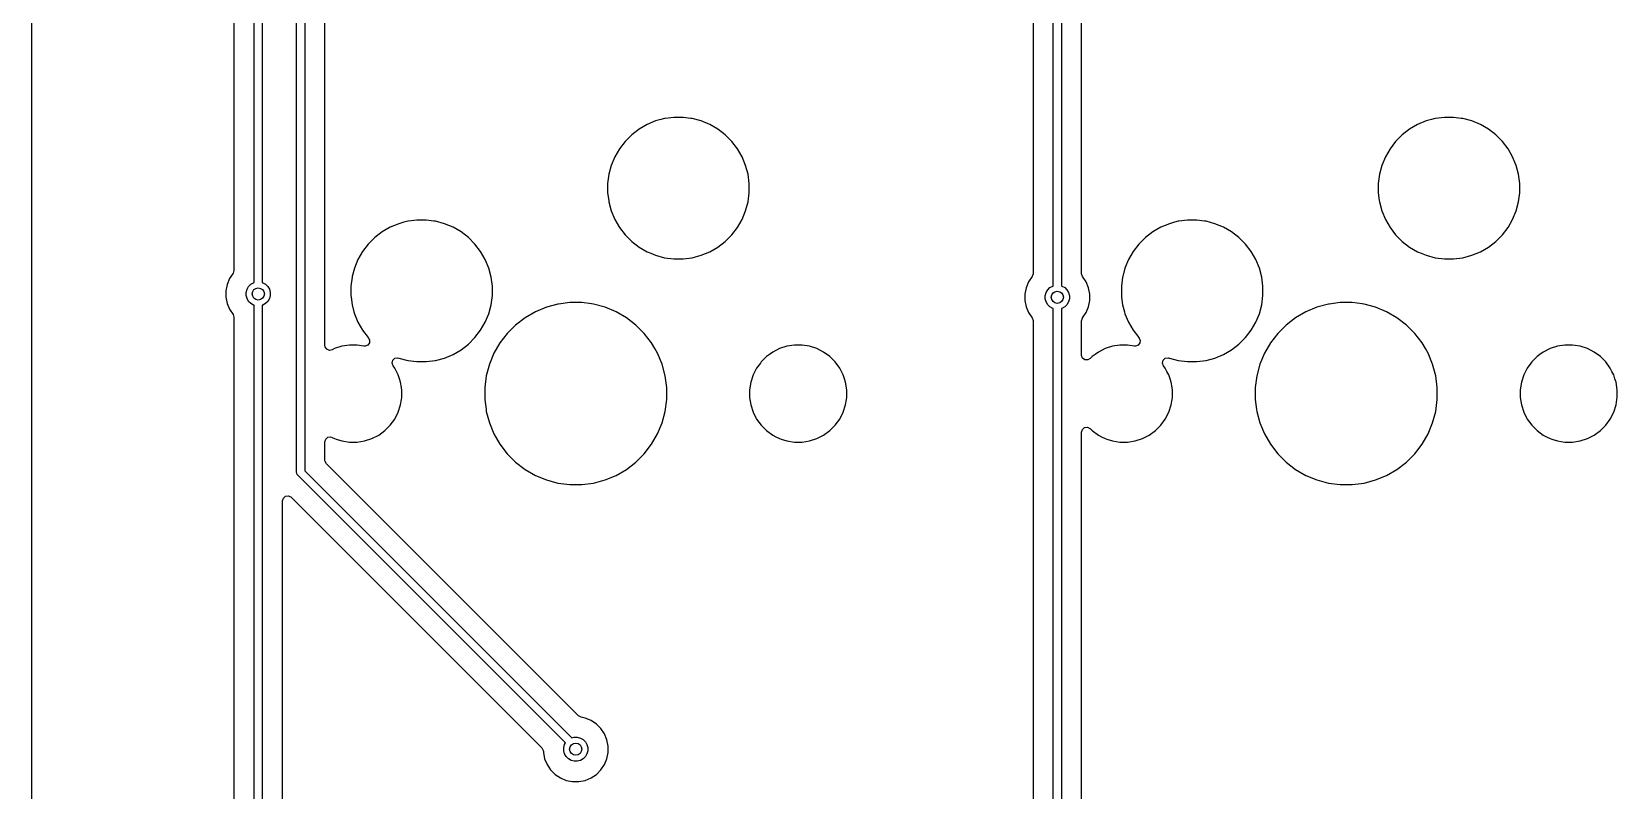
# Model space of a CAD drawing. Extents: x 101 to 185, y -154 to -35.
# Drawn here: x 100.85 to 140.05, y -114.58 to -95.83 of the extents above; entities that cross this region are included whole.
import ezdxf

# ---------------------------------------------------------------- set-up
doc = ezdxf.new("R2010")
doc.units = 0
doc.layers.add('BLACK', color=7, linetype='CONTINUOUS')

msp = doc.modelspace()

# ---------------------------------------------------------------- linework, layer by layer
at = {"layer": 'BLACK', "linetype": 'CONTINUOUS'}
for p, q in [((107.399, -106.724), (107.399, -55.945372)), ((107.599, -55.964713), (107.599, -106.682578)), ((100.8501, -142.780513), (100.8501, -83.182353)), ((105.8509, -83.840965), (105.8509, -101.731434)), ((106.3514, -102.030069), (106.3514, -83.54233)), ((106.5514, -83.54233), (106.5514, -102.030069)), ((126.10625, -102.112619), (126.10625, -83.62488)), ((126.30625, -83.62488), (126.30625, -102.112619)), ((125.60575, -83.923515), (125.60575, -101.813984)), ((108.0995, -99.580258), (108.0995, -86.91778)), ((126.80675, -99.580258), (126.80675, -86.678875)), ((116.404076, -97.999554), (116.276112, -98.033842)), ((116.497762, -97.974452), (116.404076, -97.999554)), ((116.508715, -97.973009), (116.497762, -97.974452)), ((116.725258, -97.9445), (116.508715, -97.973009)), ((116.725266, -97.9445), (116.725258, -97.9445)), ((116.954734, -97.9445), (116.725266, -97.9445)), ((116.954741, -97.9445), (116.954734, -97.9445)), ((117.144215, -97.969446), (116.954741, -97.9445)), ((117.182238, -97.974452), (117.144215, -97.969446)), ((117.403887, -98.033842), (117.182238, -97.974452)), ((135.454076, -97.999554), (135.326112, -98.033842)), ((135.547762, -97.974452), (135.454076, -97.999554)), ((135.558715, -97.973009), (135.547762, -97.974452)), ((135.775258, -97.9445), (135.558715, -97.973009)), ((135.775266, -97.9445), (135.775258, -97.9445)), ((136.004734, -97.9445), (135.775266, -97.9445)), ((136.004741, -97.9445), (136.004734, -97.9445)), ((136.194215, -97.969446), (136.004741, -97.9445)), ((136.232238, -97.974452), (136.194215, -97.969446)), ((136.453887, -98.033842), (136.232238, -97.974452)), ((115.683338, -98.376081), (115.521081, -98.538338)), ((115.865382, -98.236392), (115.683338, -98.376081)), ((116.064109, -98.121657), (115.865382, -98.236392)), ((116.064123, -98.12165), (116.064109, -98.121657)), ((116.276112, -98.033842), (116.064123, -98.12165)), ((117.615876, -98.12165), (117.403887, -98.033842)), ((117.61589, -98.121657), (117.615876, -98.12165)), ((117.814617, -98.236392), (117.61589, -98.121657)), ((117.996661, -98.376081), (117.814617, -98.236392)), ((117.99667, -98.376089), (117.996661, -98.376081)), ((118.158911, -98.53833), (117.99667, -98.376089)), ((134.733338, -98.376081), (134.571081, -98.538338)), ((134.915382, -98.236392), (134.733338, -98.376081)), ((135.114109, -98.121657), (134.915382, -98.236392)), ((135.114123, -98.12165), (135.114109, -98.121657)), ((135.326112, -98.033842), (135.114123, -98.12165)), ((136.665876, -98.12165), (136.453887, -98.033842)), ((136.66589, -98.121657), (136.665876, -98.12165)), ((136.864617, -98.236392), (136.66589, -98.121657)), ((137.046661, -98.376081), (136.864617, -98.236392)), ((137.04667, -98.376089), (137.046661, -98.376081)), ((137.208911, -98.53833), (137.04667, -98.376089)), ((115.381392, -98.720382), (115.266657, -98.919109)), ((115.521081, -98.538338), (115.381392, -98.720382)), ((118.158918, -98.538338), (118.158911, -98.53833)), ((118.298607, -98.720382), (118.158918, -98.538338)), ((118.298608, -98.720385), (118.298607, -98.720382)), ((118.298611, -98.720388), (118.298608, -98.720385)), ((118.413344, -98.919112), (118.298611, -98.720388)), ((134.431392, -98.720382), (134.316657, -98.919109)), ((134.571081, -98.538338), (134.431392, -98.720382)), ((137.208918, -98.538338), (137.208911, -98.53833)), ((137.348607, -98.720382), (137.208918, -98.538338)), ((137.348608, -98.720385), (137.348607, -98.720382)), ((137.348611, -98.720388), (137.348608, -98.720385)), ((137.463344, -98.919112), (137.348611, -98.720388)), ((115.178842, -99.131112), (115.119453, -99.352759)), ((115.26665, -98.919123), (115.178842, -99.131112)), ((115.266657, -98.919109), (115.26665, -98.919123)), ((118.501158, -99.131113), (118.413344, -98.919112)), ((118.560548, -99.352762), (118.501158, -99.131113)), ((134.228842, -99.131112), (134.169453, -99.352759)), ((134.31665, -98.919123), (134.228842, -99.131112)), ((134.316657, -98.919109), (134.31665, -98.919123)), ((137.551158, -99.131113), (137.463344, -98.919112)), ((137.610548, -99.352762), (137.551158, -99.131113)), ((115.119451, -99.35277), (115.0895, -99.580258)), ((115.119453, -99.352759), (115.119451, -99.35277)), ((118.5905, -99.580266), (118.560548, -99.352762)), ((134.169451, -99.35277), (134.1395, -99.580258)), ((134.169453, -99.352759), (134.169451, -99.35277)), ((137.6405, -99.580266), (137.610548, -99.352762)), ((108.0995, -103.582219), (108.0995, -99.580258)), ((115.0895, -99.580258), (115.0895, -99.809741)), ((115.0895, -99.809741), (115.114446, -99.999215)), ((118.560548, -100.037238), (118.5905, -99.809734)), ((118.5905, -99.809734), (118.5905, -99.580266)), ((126.80675, -101.813984), (126.80675, -99.580258)), ((134.1395, -99.580258), (134.1395, -99.809741)), ((134.1395, -99.809741), (134.164446, -99.999215)), ((137.610548, -100.037238), (137.6405, -99.809734)), ((137.6405, -99.809734), (137.6405, -99.580266)), ((115.114446, -99.999215), (115.119452, -100.037238)), ((115.119452, -100.037238), (115.119453, -100.03724)), ((115.119453, -100.03724), (115.178842, -100.258887)), ((115.178842, -100.258887), (115.26665, -100.470876)), ((118.413344, -100.470888), (118.501158, -100.258887)), ((118.501158, -100.258887), (118.560548, -100.037238)), ((134.164446, -99.999215), (134.169452, -100.037238)), ((134.169452, -100.037238), (134.169453, -100.03724)), ((134.169453, -100.03724), (134.228842, -100.258887)), ((134.228842, -100.258887), (134.31665, -100.470876)), ((137.463344, -100.470888), (137.551158, -100.258887)), ((137.551158, -100.258887), (137.610548, -100.037238)), ((109.714109, -100.661657), (109.515382, -100.776392)), ((109.714123, -100.66165), (109.714109, -100.661657)), ((109.926112, -100.573842), (109.714123, -100.66165)), ((110.054076, -100.539554), (109.926112, -100.573842)), ((110.147762, -100.514452), (110.054076, -100.539554)), ((110.158715, -100.513009), (110.147762, -100.514452)), ((110.375258, -100.4845), (110.158715, -100.513009)), ((110.375266, -100.4845), (110.375258, -100.4845)), ((110.604734, -100.4845), (110.375266, -100.4845)), ((110.604741, -100.4845), (110.604734, -100.4845)), ((110.794215, -100.509446), (110.604741, -100.4845)), ((110.832238, -100.514452), (110.794215, -100.509446)), ((111.053887, -100.573842), (110.832238, -100.514452)), ((111.265876, -100.66165), (111.053887, -100.573842)), ((111.26589, -100.661657), (111.265876, -100.66165)), ((111.464617, -100.776392), (111.26589, -100.661657)), ((115.26665, -100.470876), (115.266657, -100.47089)), ((115.266657, -100.47089), (115.381392, -100.669617)), ((115.381392, -100.669617), (115.521081, -100.851661)), ((118.158919, -100.851661), (118.298611, -100.669612)), ((118.298611, -100.669612), (118.413344, -100.470888)), ((128.764109, -100.661657), (128.565382, -100.776392)), ((128.764123, -100.66165), (128.764109, -100.661657)), ((128.976112, -100.573842), (128.764123, -100.66165)), ((129.104076, -100.539554), (128.976112, -100.573842)), ((129.197762, -100.514452), (129.104076, -100.539554)), ((129.208715, -100.513009), (129.197762, -100.514452)), ((129.425258, -100.4845), (129.208715, -100.513009)), ((129.425266, -100.4845), (129.425258, -100.4845)), ((129.654734, -100.4845), (129.425266, -100.4845)), ((129.654741, -100.4845), (129.654734, -100.4845)), ((129.844215, -100.509446), (129.654741, -100.4845)), ((129.882238, -100.514452), (129.844215, -100.509446)), ((130.103887, -100.573842), (129.882238, -100.514452)), ((130.315876, -100.66165), (130.103887, -100.573842)), ((130.31589, -100.661657), (130.315876, -100.66165)), ((130.514617, -100.776392), (130.31589, -100.661657)), ((134.31665, -100.470876), (134.316657, -100.47089)), ((134.316657, -100.47089), (134.431392, -100.669617)), ((134.431392, -100.669617), (134.571081, -100.851661)), ((137.208919, -100.851661), (137.348611, -100.669612)), ((137.348611, -100.669612), (137.463344, -100.470888)), ((109.171081, -101.078338), (109.031392, -101.260382)), ((109.333338, -100.916081), (109.171081, -101.078338)), ((109.515382, -100.776392), (109.333338, -100.916081)), ((111.646661, -100.916081), (111.464617, -100.776392)), ((111.64667, -100.916089), (111.646661, -100.916081)), ((111.808911, -101.07833), (111.64667, -100.916089)), ((111.808918, -101.078338), (111.808911, -101.07833)), ((111.948607, -101.260382), (111.808918, -101.078338)), ((115.521081, -100.851661), (115.521089, -100.85167)), ((115.521089, -100.85167), (115.68333, -101.013911)), ((115.68333, -101.013911), (115.683338, -101.013918)), ((115.683338, -101.013918), (115.865382, -101.153607)), ((117.814612, -101.153611), (117.996661, -101.013919)), ((117.996661, -101.013919), (117.996665, -101.013914)), ((117.996665, -101.013914), (117.99667, -101.013911)), ((117.99667, -101.013911), (118.158911, -100.85167)), ((118.158911, -100.85167), (118.158914, -100.851665)), ((118.158914, -100.851665), (118.158919, -100.851661)), ((128.221081, -101.078338), (128.081392, -101.260382)), ((128.383338, -100.916081), (128.221081, -101.078338)), ((128.565382, -100.776392), (128.383338, -100.916081)), ((130.696661, -100.916081), (130.514617, -100.776392)), ((130.69667, -100.916089), (130.696661, -100.916081)), ((130.858911, -101.07833), (130.69667, -100.916089)), ((130.858918, -101.078338), (130.858911, -101.07833)), ((130.998607, -101.260382), (130.858918, -101.078338)), ((134.571081, -100.851661), (134.571089, -100.85167)), ((134.571089, -100.85167), (134.73333, -101.013911)), ((134.73333, -101.013911), (134.733338, -101.013918)), ((134.733338, -101.013918), (134.915382, -101.153607)), ((136.864612, -101.153611), (137.046661, -101.013919)), ((137.046661, -101.013919), (137.046665, -101.013914)), ((137.046665, -101.013914), (137.04667, -101.013911)), ((137.04667, -101.013911), (137.208911, -100.85167)), ((137.208911, -100.85167), (137.208914, -100.851665)), ((137.208914, -100.851665), (137.208919, -100.851661)), ((108.91665, -101.459123), (108.828842, -101.671112)), ((108.916657, -101.459109), (108.91665, -101.459123)), ((109.031392, -101.260382), (108.916657, -101.459109)), ((111.948608, -101.260385), (111.948607, -101.260382)), ((111.948611, -101.260388), (111.948608, -101.260385)), ((112.063344, -101.459112), (111.948611, -101.260388)), ((112.151158, -101.671113), (112.063344, -101.459112)), ((115.865382, -101.153607), (115.865385, -101.153608)), ((115.865385, -101.153608), (115.865388, -101.153611)), ((115.865388, -101.153611), (116.064112, -101.268344)), ((116.064112, -101.268344), (116.064117, -101.268346)), ((116.064117, -101.268346), (116.064123, -101.268349)), ((116.064123, -101.268349), (116.15548, -101.30619)), ((116.15548, -101.30619), (116.276113, -101.356158)), ((116.276113, -101.356158), (116.497762, -101.415548)), ((116.497762, -101.415548), (116.725266, -101.4455)), ((116.725266, -101.4455), (116.725273, -101.4455)), ((116.725273, -101.4455), (116.954727, -101.4455)), ((116.954727, -101.4455), (116.954734, -101.4455)), ((116.954734, -101.4455), (117.182238, -101.415548)), ((117.182238, -101.415548), (117.403887, -101.356158)), ((117.403887, -101.356158), (117.615888, -101.268344)), ((117.615888, -101.268344), (117.814612, -101.153611)), ((127.96665, -101.459123), (127.878842, -101.671112)), ((127.966657, -101.459109), (127.96665, -101.459123)), ((128.081392, -101.260382), (127.966657, -101.459109)), ((130.998608, -101.260385), (130.998607, -101.260382)), ((130.998611, -101.260388), (130.998608, -101.260385)), ((131.113344, -101.459112), (130.998611, -101.260388)), ((131.201158, -101.671113), (131.113344, -101.459112)), ((134.915382, -101.153607), (134.915385, -101.153608)), ((134.915385, -101.153608), (134.915388, -101.153611)), ((134.915388, -101.153611), (135.114112, -101.268344)), ((135.114112, -101.268344), (135.114117, -101.268346)), ((135.114117, -101.268346), (135.114123, -101.268349)), ((135.114123, -101.268349), (135.20548, -101.30619)), ((135.20548, -101.30619), (135.326113, -101.356158)), ((135.326113, -101.356158), (135.547762, -101.415548)), ((135.547762, -101.415548), (135.775266, -101.4455)), ((135.775266, -101.4455), (135.775273, -101.4455)), ((135.775273, -101.4455), (136.004727, -101.4455)), ((136.004727, -101.4455), (136.004734, -101.4455)), ((136.004734, -101.4455), (136.232238, -101.415548)), ((136.232238, -101.415548), (136.453887, -101.356158)), ((136.453887, -101.356158), (136.665888, -101.268344)), ((136.665888, -101.268344), (136.864612, -101.153611)), ((105.830002, -101.800325), (105.742009, -101.932014)), ((105.831215, -101.798473), (105.830002, -101.800325)), ((105.8509, -101.731434), (105.831215, -101.798473)), ((108.769451, -101.89277), (108.7395, -102.120258)), ((108.769453, -101.892759), (108.769451, -101.89277)), ((108.772598, -101.881023), (108.769453, -101.892759)), ((108.828842, -101.671113), (108.772598, -101.881023)), ((108.828842, -101.671112), (108.828842, -101.671113)), ((112.210548, -101.892762), (112.151158, -101.671113)), ((112.2405, -102.120266), (112.210548, -101.892762)), ((125.584852, -101.882875), (125.496859, -102.014564)), ((125.586065, -101.881023), (125.584852, -101.882875)), ((125.60575, -101.813984), (125.586065, -101.881023)), ((126.80677, -101.816197), (126.80675, -101.813984)), ((126.827648, -101.882875), (126.80677, -101.816197)), ((126.91564, -102.014564), (126.827648, -101.882875)), ((127.819451, -101.89277), (127.7895, -102.120258)), ((127.819453, -101.892759), (127.819451, -101.89277)), ((127.822598, -101.881023), (127.819453, -101.892759)), ((127.878842, -101.671113), (127.822598, -101.881023)), ((127.878842, -101.671112), (127.878842, -101.671113)), ((131.260548, -101.892762), (131.201158, -101.671113)), ((131.2905, -102.120266), (131.260548, -101.892762)), ((105.681661, -102.07771), (105.6509, -102.232353)), ((105.6509, -102.232353), (105.6509, -102.390046)), ((105.681664, -102.077698), (105.681661, -102.07771)), ((105.742002, -101.932027), (105.681664, -102.077698)), ((105.742009, -101.932014), (105.742002, -101.932027)), ((106.153967, -102.272042), (106.174236, -102.196395)), ((106.153967, -102.350358), (106.153967, -102.272042)), ((106.174236, -102.196395), (106.213394, -102.128572)), ((106.213394, -102.128572), (106.268772, -102.073194)), ((106.268772, -102.073194), (106.336595, -102.034036)), ((106.336595, -102.034036), (106.3514, -102.030069)), ((106.5514, -102.030069), (106.566205, -102.034036)), ((106.566205, -102.034036), (106.634028, -102.073194)), ((106.634028, -102.073194), (106.689406, -102.128572)), ((106.689406, -102.128572), (106.728564, -102.196395)), ((106.728564, -102.196395), (106.748833, -102.272042)), ((106.748833, -102.272042), (106.748833, -102.350358)), ((108.7395, -102.120258), (108.7395, -102.349741)), ((112.2405, -102.349734), (112.2405, -102.120266)), ((125.436511, -102.16026), (125.40575, -102.314903)), ((125.436514, -102.160248), (125.436511, -102.16026)), ((125.496852, -102.014577), (125.436514, -102.160248)), ((125.496859, -102.014564), (125.496852, -102.014577)), ((125.908817, -102.354592), (125.929086, -102.278945)), ((125.929086, -102.278945), (125.968244, -102.211122)), ((125.968244, -102.211122), (126.023622, -102.155744)), ((126.023622, -102.155744), (126.091445, -102.116586)), ((126.091445, -102.116586), (126.10625, -102.112619)), ((126.30625, -102.112619), (126.321055, -102.116586)), ((126.321055, -102.116586), (126.388878, -102.155744)), ((126.388878, -102.155744), (126.444256, -102.211122)), ((126.444256, -102.211122), (126.483414, -102.278945)), ((126.483414, -102.278945), (126.503683, -102.354592)), ((126.915647, -102.014577), (126.91564, -102.014564)), ((126.975985, -102.160248), (126.915647, -102.014577)), ((126.975987, -102.160253), (126.975985, -102.160248)), ((127.006749, -102.314903), (126.975987, -102.160253)), ((127.7895, -102.120258), (127.7895, -102.349741)), ((131.2905, -102.349734), (131.2905, -102.120266)), ((105.6509, -102.390046), (105.681661, -102.544689)), ((105.681661, -102.544689), (105.681664, -102.544701)), ((105.681664, -102.544701), (105.742002, -102.690372)), ((105.742002, -102.690372), (105.742009, -102.690385)), ((105.742009, -102.690385), (105.830002, -102.822074)), ((106.174236, -102.426005), (106.153967, -102.350358)), ((106.213394, -102.493828), (106.174236, -102.426005)), ((106.268772, -102.549206), (106.213394, -102.493828)), ((106.336595, -102.588364), (106.268772, -102.549206)), ((106.3514, -102.59233), (106.336595, -102.588364)), ((106.3514, -121.181669), (106.3514, -102.59233)), ((106.566205, -102.588364), (106.5514, -102.59233)), ((106.5514, -102.59233), (106.5514, -121.181669)), ((106.634028, -102.549206), (106.566205, -102.588364)), ((106.689406, -102.493828), (106.634028, -102.549206)), ((106.728564, -102.426005), (106.689406, -102.493828)), ((106.748833, -102.350358), (106.728564, -102.426005)), ((108.7395, -102.349741), (108.744807, -102.390046)), ((108.744807, -102.390046), (108.769452, -102.577238)), ((108.769452, -102.577238), (108.816347, -102.752254)), ((112.151158, -102.798887), (112.210548, -102.577238)), ((112.210548, -102.577238), (112.2405, -102.349734)), ((113.575038, -102.639364), (113.302499, -102.752254)), ((113.575048, -102.639361), (113.575038, -102.639364)), ((113.860007, -102.563007), (113.575048, -102.639361)), ((113.874085, -102.561153), (113.860007, -102.563007)), ((114.152486, -102.5245), (113.874085, -102.561153)), ((114.152494, -102.5245), (114.152486, -102.5245)), ((114.447506, -102.5245), (114.152494, -102.5245)), ((114.447513, -102.5245), (114.447506, -102.5245)), ((114.691113, -102.556571), (114.447513, -102.5245)), ((114.739993, -102.563007), (114.691113, -102.556571)), ((115.024952, -102.639361), (114.739993, -102.563007)), ((115.024954, -102.639362), (115.024952, -102.639361)), ((115.024961, -102.639364), (115.024954, -102.639362)), ((115.2975, -102.752254), (115.024961, -102.639364)), ((125.40575, -102.314903), (125.40575, -102.472596)), ((125.40575, -102.472596), (125.436511, -102.627239)), ((125.436511, -102.627239), (125.436514, -102.627251)), ((125.436514, -102.627251), (125.496852, -102.772922)), ((125.908817, -102.432908), (125.908817, -102.354592)), ((125.929086, -102.508555), (125.908817, -102.432908)), ((125.968244, -102.576378), (125.929086, -102.508555)), ((126.023622, -102.631756), (125.968244, -102.576378)), ((126.091445, -102.670914), (126.023622, -102.631756)), ((126.10625, -102.67488), (126.091445, -102.670914)), ((126.10625, -121.162619), (126.10625, -102.67488)), ((126.321055, -102.670914), (126.30625, -102.67488)), ((126.30625, -102.67488), (126.30625, -121.162619)), ((126.388878, -102.631756), (126.321055, -102.670914)), ((126.444256, -102.576378), (126.388878, -102.631756)), ((126.483414, -102.508555), (126.444256, -102.576378)), ((126.503683, -102.432908), (126.483414, -102.508555)), ((126.503683, -102.354592), (126.503683, -102.432908)), ((126.915644, -102.772929), (126.975987, -102.627247)), ((126.975987, -102.627247), (127.00675, -102.472592)), ((127.00675, -102.314905), (127.006749, -102.314903)), ((127.00675, -102.314908), (127.00675, -102.314905)), ((127.00675, -102.472592), (127.00675, -102.314908)), ((127.7895, -102.349741), (127.794807, -102.390046)), ((127.794807, -102.390046), (127.819452, -102.577238)), ((127.819452, -102.577238), (127.866347, -102.752254)), ((131.201158, -102.798887), (131.260548, -102.577238)), ((131.260548, -102.577238), (131.2905, -102.349734)), ((132.625038, -102.639364), (132.352499, -102.752254)), ((132.625048, -102.639361), (132.625038, -102.639364)), ((132.910007, -102.563007), (132.625048, -102.639361)), ((132.924085, -102.561153), (132.910007, -102.563007)), ((133.202486, -102.5245), (132.924085, -102.561153)), ((133.202494, -102.5245), (133.202486, -102.5245)), ((133.497506, -102.5245), (133.202494, -102.5245)), ((133.497513, -102.5245), (133.497506, -102.5245)), ((133.741113, -102.556571), (133.497513, -102.5245)), ((133.789993, -102.563007), (133.741113, -102.556571)), ((134.074952, -102.639361), (133.789993, -102.563007)), ((134.074954, -102.639362), (134.074952, -102.639361)), ((134.074961, -102.639364), (134.074954, -102.639362)), ((134.3475, -102.752254), (134.074961, -102.639364)), ((105.830002, -102.822074), (105.85088, -102.888751)), ((105.85088, -102.888751), (105.8509, -102.890965)), ((105.8509, -102.890965), (105.8509, -120.883034)), ((108.816347, -102.752254), (108.828842, -102.798887)), ((108.828842, -102.798887), (108.91665, -103.010876)), ((108.91665, -103.010876), (108.916657, -103.01089)), ((108.916657, -103.01089), (109.031392, -103.209617)), ((111.948611, -103.209612), (112.063344, -103.010888)), ((112.063344, -103.010888), (112.151158, -102.798887)), ((112.812952, -103.079358), (112.604358, -103.287952)), ((112.812959, -103.079352), (112.812952, -103.079358)), ((113.047006, -102.899761), (112.812959, -103.079352)), ((113.302489, -102.752258), (113.047006, -102.899761)), ((113.302499, -102.752254), (113.302489, -102.752258)), ((115.29751, -102.752258), (115.2975, -102.752254)), ((115.552993, -102.899761), (115.29751, -102.752258)), ((115.78704, -103.079352), (115.552993, -102.899761)), ((115.787047, -103.079358), (115.78704, -103.079352)), ((115.995641, -103.287952), (115.787047, -103.079358)), ((125.496852, -102.772922), (125.496859, -102.772935)), ((125.496859, -102.772935), (125.584852, -102.904624)), ((125.584852, -102.904624), (125.60573, -102.971301)), ((125.60573, -102.971301), (125.60575, -102.973515)), ((125.60575, -102.973515), (125.60575, -120.863984)), ((126.80675, -102.973515), (126.826435, -102.906476)), ((126.80675, -103.821125), (126.80675, -102.973515)), ((126.826435, -102.906476), (126.827648, -102.904624)), ((126.827648, -102.904624), (126.91564, -102.772935)), ((126.91564, -102.772934), (126.915644, -102.772929)), ((126.91564, -102.772935), (126.91564, -102.772934)), ((127.866347, -102.752254), (127.878842, -102.798887)), ((127.878842, -102.798887), (127.96665, -103.010876)), ((127.96665, -103.010876), (127.966657, -103.01089)), ((127.966657, -103.01089), (128.081392, -103.209617)), ((130.998611, -103.209612), (131.113344, -103.010888)), ((131.113344, -103.010888), (131.201158, -102.798887)), ((131.862952, -103.079358), (131.654358, -103.287952)), ((131.862959, -103.079352), (131.862952, -103.079358)), ((132.097006, -102.899761), (131.862959, -103.079352)), ((132.352489, -102.752258), (132.097006, -102.899761)), ((132.352499, -102.752254), (132.352489, -102.752258)), ((134.34751, -102.752258), (134.3475, -102.752254)), ((134.602993, -102.899761), (134.34751, -102.752258)), ((134.83704, -103.079352), (134.602993, -102.899761)), ((134.837047, -103.079358), (134.83704, -103.079352)), ((135.045641, -103.287952), (134.837047, -103.079358)), ((109.031392, -103.209617), (109.171081, -103.391661)), ((109.171081, -103.391661), (109.173765, -103.394722)), ((109.173765, -103.394722), (109.172909, -103.395472)), ((109.172909, -103.395472), (109.204011, -103.45243)), ((109.204011, -103.45243), (109.199027, -103.522122)), ((111.64667, -103.553911), (111.808911, -103.39167)), ((111.808911, -103.39167), (111.808914, -103.391665)), ((111.808914, -103.391665), (111.808919, -103.391661)), ((111.808919, -103.391661), (111.948611, -103.209612)), ((112.604352, -103.287959), (112.424761, -103.522006)), ((112.604358, -103.287952), (112.604352, -103.287959)), ((115.995647, -103.287959), (115.995641, -103.287952)), ((116.175238, -103.522006), (115.995647, -103.287959)), ((128.081392, -103.209617), (128.221081, -103.391661)), ((128.221081, -103.391661), (128.223765, -103.394722)), ((128.223765, -103.394722), (128.222909, -103.395472)), ((128.222909, -103.395472), (128.254011, -103.45243)), ((128.254011, -103.45243), (128.249027, -103.522122)), ((130.69667, -103.553911), (130.858911, -103.39167)), ((130.858911, -103.39167), (130.858914, -103.391665)), ((130.858914, -103.391665), (130.858919, -103.391661)), ((130.858919, -103.391661), (130.998611, -103.209612)), ((131.654352, -103.287959), (131.474761, -103.522006)), ((131.654358, -103.287952), (131.654352, -103.287959)), ((135.045647, -103.287959), (135.045641, -103.287952)), ((135.225238, -103.522006), (135.045647, -103.287959)), ((108.106128, -103.622216), (108.0995, -103.582219)), ((108.146384, -103.679323), (108.106128, -103.622216)), ((108.211124, -103.7056), (108.146384, -103.679323)), ((108.279794, -103.692704), (108.211124, -103.7056)), ((108.33916, -103.662455), (108.279794, -103.692704)), ((108.518881, -103.604059), (108.33916, -103.662455)), ((108.705514, -103.5745), (108.518881, -103.604059)), ((108.705519, -103.5745), (108.705514, -103.5745)), ((108.894481, -103.5745), (108.705519, -103.5745)), ((108.894486, -103.5745), (108.894481, -103.5745)), ((109.063447, -103.601261), (108.894486, -103.5745)), ((109.091691, -103.602472), (109.063447, -103.601261)), ((109.157155, -103.578055), (109.091691, -103.602472)), ((109.199027, -103.522122), (109.157155, -103.578055)), ((111.053887, -103.896158), (111.265888, -103.808344)), ((111.265888, -103.808344), (111.464612, -103.693611)), ((111.464612, -103.693611), (111.646661, -103.553919)), ((111.646661, -103.553919), (111.646665, -103.553914)), ((111.646665, -103.553914), (111.64667, -103.553911)), ((112.277254, -103.777499), (112.164364, -104.050038)), ((112.277258, -103.777489), (112.277254, -103.777499)), ((112.424761, -103.522006), (112.277258, -103.777489)), ((116.256325, -103.662454), (116.175238, -103.522006)), ((116.322743, -103.777493), (116.256325, -103.662454)), ((116.435639, -104.050048), (116.322743, -103.777493)), ((119.017924, -103.859312), (118.884312, -103.992924)), ((119.017925, -103.859312), (119.017924, -103.859312)), ((119.017927, -103.85931), (119.017925, -103.859312)), ((119.088078, -103.808342), (119.017927, -103.85931)), ((119.1708, -103.74824), (119.088078, -103.808342)), ((119.339163, -103.662454), (119.1708, -103.74824)), ((119.518881, -103.604059), (119.339163, -103.662454)), ((119.705514, -103.5745), (119.518881, -103.604059)), ((119.705519, -103.5745), (119.705514, -103.5745)), ((119.894481, -103.5745), (119.705519, -103.5745)), ((119.894486, -103.5745), (119.894481, -103.5745)), ((120.081118, -103.604059), (119.894486, -103.5745)), ((120.260836, -103.662454), (120.081118, -103.604059)), ((120.429199, -103.74824), (120.260836, -103.662454)), ((120.582073, -103.85931), (120.429199, -103.74824)), ((120.71569, -103.992927), (120.582073, -103.85931)), ((126.807066, -103.829971), (126.80675, -103.821125)), ((126.831483, -103.895435), (126.807066, -103.829971)), ((127.067924, -103.859312), (127.018431, -103.908806)), ((127.067925, -103.859312), (127.067924, -103.859312)), ((127.067927, -103.85931), (127.067925, -103.859312)), ((127.138078, -103.808342), (127.067927, -103.85931)), ((127.2208, -103.74824), (127.138078, -103.808342)), ((127.389163, -103.662454), (127.2208, -103.74824)), ((127.568881, -103.604059), (127.389163, -103.662454)), ((127.755514, -103.5745), (127.568881, -103.604059)), ((127.755519, -103.5745), (127.755514, -103.5745)), ((127.944481, -103.5745), (127.755519, -103.5745)), ((127.944486, -103.5745), (127.944481, -103.5745)), ((128.113447, -103.601261), (127.944486, -103.5745)), ((128.141691, -103.602472), (128.113447, -103.601261)), ((128.207155, -103.578055), (128.141691, -103.602472)), ((128.249027, -103.522122), (128.207155, -103.578055)), ((130.103887, -103.896158), (130.315888, -103.808344)), ((130.315888, -103.808344), (130.514612, -103.693611)), ((130.514612, -103.693611), (130.696661, -103.553919)), ((130.696661, -103.553919), (130.696665, -103.553914)), ((130.696665, -103.553914), (130.69667, -103.553911)), ((131.327254, -103.777499), (131.214364, -104.050038)), ((131.327258, -103.777489), (131.327254, -103.777499)), ((131.474761, -103.522006), (131.327258, -103.777489)), ((135.306325, -103.662454), (135.225238, -103.522006)), ((135.372743, -103.777493), (135.306325, -103.662454)), ((135.485639, -104.050048), (135.372743, -103.777493)), ((138.067924, -103.859312), (137.934312, -103.992924)), ((138.067925, -103.859312), (138.067924, -103.859312)), ((138.067927, -103.85931), (138.067925, -103.859312)), ((138.138078, -103.808342), (138.067927, -103.85931)), ((138.2208, -103.74824), (138.138078, -103.808342)), ((138.389163, -103.662454), (138.2208, -103.74824)), ((138.568881, -103.604059), (138.389163, -103.662454)), ((138.755514, -103.5745), (138.568881, -103.604059)), ((138.755519, -103.5745), (138.755514, -103.5745)), ((138.944481, -103.5745), (138.755519, -103.5745)), ((138.944486, -103.5745), (138.944481, -103.5745)), ((139.131118, -103.604059), (138.944486, -103.5745)), ((139.310836, -103.662454), (139.131118, -103.604059)), ((139.479199, -103.74824), (139.310836, -103.662454)), ((139.632073, -103.85931), (139.479199, -103.74824)), ((139.76569, -103.992927), (139.632073, -103.85931)), ((109.759418, -104.019625), (109.775243, -103.951571)), ((109.782897, -104.085429), (109.759418, -104.019625)), ((109.775243, -103.951571), (109.825349, -103.902876)), ((109.82676, -104.145801), (109.782897, -104.085429)), ((109.825349, -103.902876), (109.893827, -103.889)), ((109.86729, -104.225347), (109.82676, -104.145801)), ((109.912545, -104.314163), (109.86729, -104.225347)), ((109.893827, -103.889), (109.923083, -103.895128)), ((109.923083, -103.895128), (109.926089, -103.896148)), ((109.926089, -103.896148), (109.926113, -103.896158)), ((109.926113, -103.896158), (110.147762, -103.955548)), ((110.147762, -103.955548), (110.375266, -103.9855)), ((110.375266, -103.9855), (110.375273, -103.9855)), ((110.375273, -103.9855), (110.604727, -103.9855)), ((110.604727, -103.9855), (110.604734, -103.9855)), ((110.604734, -103.9855), (110.832238, -103.955548)), ((110.832238, -103.955548), (111.053887, -103.896158)), ((112.164361, -104.050048), (112.088008, -104.335004)), ((112.164364, -104.050038), (112.164361, -104.050048)), ((116.511993, -104.335007), (116.435639, -104.050048)), ((118.77324, -104.1458), (118.687454, -104.314163)), ((118.864913, -104.019625), (118.77324, -104.1458)), ((118.88431, -103.992927), (118.864913, -104.019625)), ((118.884312, -103.992925), (118.88431, -103.992927)), ((118.884312, -103.992924), (118.884312, -103.992925)), ((120.82676, -104.145801), (120.71569, -103.992927)), ((120.86729, -104.225347), (120.82676, -104.145801)), ((120.912545, -104.314163), (120.86729, -104.225347)), ((126.887416, -103.937307), (126.831483, -103.895435)), ((126.957108, -103.942291), (126.887416, -103.937307)), ((127.018431, -103.908806), (126.957108, -103.942291)), ((128.809418, -104.019625), (128.825243, -103.951571)), ((128.832897, -104.085429), (128.809418, -104.019625)), ((128.825243, -103.951571), (128.875349, -103.902876)), ((128.87676, -104.145801), (128.832897, -104.085429)), ((128.875349, -103.902876), (128.943827, -103.889)), ((128.91729, -104.225347), (128.87676, -104.145801)), ((128.962545, -104.314163), (128.91729, -104.225347)), ((128.943827, -103.889), (128.973083, -103.895128)), ((128.973083, -103.895128), (128.976089, -103.896148)), ((128.976089, -103.896148), (128.976113, -103.896158)), ((128.976113, -103.896158), (129.197762, -103.955548)), ((129.197762, -103.955548), (129.425266, -103.9855)), ((129.425266, -103.9855), (129.425273, -103.9855)), ((129.425273, -103.9855), (129.654727, -103.9855)), ((129.654727, -103.9855), (129.654734, -103.9855)), ((129.654734, -103.9855), (129.882238, -103.955548)), ((129.882238, -103.955548), (130.103887, -103.896158)), ((131.214361, -104.050048), (131.138008, -104.335004)), ((131.214364, -104.050038), (131.214361, -104.050048)), ((135.561993, -104.335007), (135.485639, -104.050048)), ((137.82324, -104.1458), (137.737454, -104.314163)), ((137.914913, -104.019625), (137.82324, -104.1458)), ((137.93431, -103.992927), (137.914913, -104.019625)), ((137.934312, -103.992925), (137.93431, -103.992927)), ((137.934312, -103.992924), (137.934312, -103.992925)), ((139.87676, -104.145801), (139.76569, -103.992927)), ((139.91729, -104.225347), (139.87676, -104.145801)), ((139.962545, -104.314163), (139.91729, -104.225347)), ((109.912545, -104.314165), (109.912545, -104.314163)), ((109.912547, -104.314168), (109.912545, -104.314165)), ((109.943846, -104.410497), (109.912547, -104.314168)), ((109.97094, -104.493881), (109.943846, -104.410497)), ((109.992101, -104.627486), (109.97094, -104.493881)), ((109.994532, -104.642833), (109.992101, -104.627486)), ((110.0005, -104.680513), (109.994532, -104.642833)), ((112.088006, -104.335015), (112.0495, -104.627486)), ((112.0495, -104.627486), (112.0495, -104.922513)), ((112.088008, -104.335004), (112.088006, -104.335015)), ((116.5505, -104.627494), (116.511993, -104.335007)), ((116.5505, -104.680513), (116.5505, -104.627494)), ((118.629059, -104.493881), (118.5995, -104.680513)), ((118.687454, -104.314163), (118.629059, -104.493881)), ((120.912545, -104.314165), (120.912545, -104.314163)), ((120.912547, -104.314168), (120.912545, -104.314165)), ((120.943846, -104.410497), (120.912547, -104.314168)), ((120.97094, -104.493881), (120.943846, -104.410497)), ((121.0005, -104.680513), (120.97094, -104.493881)), ((128.962545, -104.314165), (128.962545, -104.314163)), ((128.962547, -104.314168), (128.962545, -104.314165)), ((128.993846, -104.410497), (128.962547, -104.314168)), ((129.02094, -104.493881), (128.993846, -104.410497)), ((129.042101, -104.627486), (129.02094, -104.493881)), ((129.044532, -104.642833), (129.042101, -104.627486)), ((129.0505, -104.680513), (129.044532, -104.642833)), ((131.138006, -104.335015), (131.0995, -104.627486)), ((131.0995, -104.627486), (131.0995, -104.922513)), ((131.138008, -104.335004), (131.138006, -104.335015)), ((135.6005, -104.627494), (135.561993, -104.335007)), ((135.6005, -104.680513), (135.6005, -104.627494)), ((137.679059, -104.493881), (137.6495, -104.680513)), ((137.737454, -104.314163), (137.679059, -104.493881)), ((139.962545, -104.314165), (139.962545, -104.314163)), ((139.962547, -104.314168), (139.962545, -104.314165)), ((139.993846, -104.410497), (139.962547, -104.314168)), ((140.02094, -104.493881), (139.993846, -104.410497)), ((140.0505, -104.680513), (140.02094, -104.493881)), ((109.912547, -105.235832), (109.97094, -105.056118)), ((109.97094, -105.056118), (109.992103, -104.922499)), ((109.992103, -104.922499), (110.0005, -104.869486)), ((110.0005, -104.869486), (110.0005, -104.680513)), ((112.0495, -104.922513), (112.081571, -105.166113)), ((116.511993, -105.214993), (116.5505, -104.922506)), ((116.5505, -104.922506), (116.5505, -104.680513)), ((118.5995, -104.680513), (118.5995, -104.869486)), ((118.5995, -104.869486), (118.629059, -105.056118)), ((118.629059, -105.056118), (118.687454, -105.235836)), ((120.912547, -105.235832), (120.97094, -105.056118)), ((120.97094, -105.056118), (120.992103, -104.922499)), ((120.992103, -104.922499), (121.0005, -104.869486)), ((121.0005, -104.869486), (121.0005, -104.680513)), ((128.962547, -105.235832), (129.02094, -105.056118)), ((129.02094, -105.056118), (129.042103, -104.922499)), ((129.042103, -104.922499), (129.0505, -104.869486)), ((129.0505, -104.869486), (129.0505, -104.680513)), ((131.0995, -104.922513), (131.131571, -105.166113)), ((135.561993, -105.214993), (135.6005, -104.922506)), ((135.6005, -104.922506), (135.6005, -104.680513)), ((137.6495, -104.680513), (137.6495, -104.869486)), ((137.6495, -104.869486), (137.679059, -105.056118)), ((137.679059, -105.056118), (137.737454, -105.235836)), ((139.962547, -105.235832), (140.02094, -105.056118)), ((140.02094, -105.056118), (140.042103, -104.922499)), ((140.042103, -104.922499), (140.0505, -104.869486)), ((140.0505, -104.869486), (140.0505, -104.680513)), ((109.71569, -105.557073), (109.82676, -105.404199)), ((109.82676, -105.404199), (109.912547, -105.235832)), ((112.081571, -105.166113), (112.088007, -105.214993)), ((112.088007, -105.214993), (112.164361, -105.499951)), ((116.435639, -105.499952), (116.511993, -105.214993)), ((118.687454, -105.235836), (118.75675, -105.371835)), ((118.75675, -105.371835), (118.77324, -105.404199)), ((118.77324, -105.404199), (118.88431, -105.557073)), ((120.71569, -105.557073), (120.82676, -105.404199)), ((120.82676, -105.404199), (120.912547, -105.235832)), ((128.76569, -105.557073), (128.87676, -105.404199)), ((128.87676, -105.404199), (128.962547, -105.235832)), ((131.131571, -105.166113), (131.138007, -105.214993)), ((131.138007, -105.214993), (131.214361, -105.499951)), ((135.485639, -105.499952), (135.561993, -105.214993)), ((137.737454, -105.235836), (137.80675, -105.371835)), ((137.80675, -105.371835), (137.82324, -105.404199)), ((137.82324, -105.404199), (137.93431, -105.557073)), ((139.76569, -105.557073), (139.87676, -105.404199)), ((139.87676, -105.404199), (139.962547, -105.235832)), ((109.260832, -105.887547), (109.429199, -105.80176)), ((109.429199, -105.80176), (109.582073, -105.69069)), ((109.582073, -105.69069), (109.71569, -105.557073)), ((112.164361, -105.499951), (112.164364, -105.499961)), ((112.164364, -105.499961), (112.277254, -105.7725)), ((112.277254, -105.7725), (112.277258, -105.77251)), ((112.277258, -105.77251), (112.424761, -106.027993)), ((116.175238, -106.027994), (116.322743, -105.772507)), ((116.322743, -105.772507), (116.435639, -105.499952)), ((118.88431, -105.557073), (119.017927, -105.69069)), ((119.017927, -105.69069), (119.170801, -105.80176)), ((119.170801, -105.80176), (119.250347, -105.84229)), ((120.260832, -105.887547), (120.429199, -105.80176)), ((120.429199, -105.80176), (120.582073, -105.69069)), ((120.582073, -105.69069), (120.71569, -105.557073)), ((126.80675, -105.728875), (126.826435, -105.661836)), ((126.80675, -118.630258), (126.80675, -105.728875)), ((126.826435, -105.661836), (126.879239, -105.616081)), ((126.879239, -105.616081), (126.948397, -105.606137)), ((126.948397, -105.606137), (127.011953, -105.635162)), ((127.011953, -105.635162), (127.018431, -105.641194)), ((127.018431, -105.641194), (127.067927, -105.69069)), ((127.067927, -105.69069), (127.220801, -105.80176)), ((127.220801, -105.80176), (127.300347, -105.84229)), ((128.310832, -105.887547), (128.479199, -105.80176)), ((128.479199, -105.80176), (128.632073, -105.69069)), ((128.632073, -105.69069), (128.76569, -105.557073)), ((131.214361, -105.499951), (131.214364, -105.499961)), ((131.214364, -105.499961), (131.327254, -105.7725)), ((131.327254, -105.7725), (131.327258, -105.77251)), ((131.327258, -105.77251), (131.474761, -106.027993)), ((135.225238, -106.027994), (135.372743, -105.772507)), ((135.372743, -105.772507), (135.485639, -105.499952)), ((137.93431, -105.557073), (138.067927, -105.69069)), ((138.067927, -105.69069), (138.220801, -105.80176)), ((138.220801, -105.80176), (138.300347, -105.84229)), ((139.310832, -105.887547), (139.479199, -105.80176)), ((139.479199, -105.80176), (139.632073, -105.69069)), ((139.632073, -105.69069), (139.76569, -105.557073)), ((108.0995, -105.96778), (108.119185, -105.900741)), ((108.0995, -106.423903), (108.0995, -105.96778)), ((108.119185, -105.900741), (108.171989, -105.854986)), ((108.171989, -105.854986), (108.241147, -105.845042)), ((108.241147, -105.845042), (108.279795, -105.857295)), ((108.279795, -105.857295), (108.339163, -105.887545)), ((108.339163, -105.887545), (108.339165, -105.887545)), ((108.339165, -105.887545), (108.339168, -105.887547)), ((108.339168, -105.887547), (108.379775, -105.900741)), ((108.379775, -105.900741), (108.518881, -105.94594)), ((108.518881, -105.94594), (108.705514, -105.9755)), ((108.705514, -105.9755), (108.705519, -105.9755)), ((108.705519, -105.9755), (108.894486, -105.9755)), ((108.894486, -105.9755), (109.081118, -105.94594)), ((109.081118, -105.94594), (109.260832, -105.887547)), ((112.424761, -106.027993), (112.604352, -106.26204)), ((115.995646, -106.262042), (116.175238, -106.027994)), ((119.250347, -105.84229), (119.339163, -105.887545)), ((119.339163, -105.887545), (119.339165, -105.887545)), ((119.339165, -105.887545), (119.339168, -105.887547)), ((119.339168, -105.887547), (119.379775, -105.900741)), ((119.379775, -105.900741), (119.518881, -105.94594)), ((119.518881, -105.94594), (119.705514, -105.9755)), ((119.705514, -105.9755), (119.705519, -105.9755)), ((119.705519, -105.9755), (119.894486, -105.9755)), ((119.894486, -105.9755), (120.081118, -105.94594)), ((120.081118, -105.94594), (120.260832, -105.887547)), ((127.300347, -105.84229), (127.389163, -105.887545)), ((127.389163, -105.887545), (127.389165, -105.887545)), ((127.389165, -105.887545), (127.389168, -105.887547)), ((127.389168, -105.887547), (127.429775, -105.900741)), ((127.429775, -105.900741), (127.568881, -105.94594)), ((127.568881, -105.94594), (127.755514, -105.9755)), ((127.755514, -105.9755), (127.755519, -105.9755)), ((127.755519, -105.9755), (127.944486, -105.9755)), ((127.944486, -105.9755), (128.131118, -105.94594)), ((128.131118, -105.94594), (128.310832, -105.887547)), ((131.474761, -106.027993), (131.654352, -106.26204)), ((135.045646, -106.262042), (135.225238, -106.027994)), ((138.300347, -105.84229), (138.389163, -105.887545)), ((138.389163, -105.887545), (138.389165, -105.887545)), ((138.389165, -105.887545), (138.389168, -105.887547)), ((138.389168, -105.887547), (138.429775, -105.900741)), ((138.429775, -105.900741), (138.568881, -105.94594)), ((138.568881, -105.94594), (138.755514, -105.9755)), ((138.755514, -105.9755), (138.755519, -105.9755)), ((138.755519, -105.9755), (138.944486, -105.9755)), ((138.944486, -105.9755), (139.131118, -105.94594)), ((139.131118, -105.94594), (139.310832, -105.887547)), ((108.102334, -106.450261), (108.0995, -106.423903)), ((108.135819, -106.511584), (108.102334, -106.450261)), ((114.369274, -112.745039), (108.135819, -106.511584)), ((112.604352, -106.26204), (112.604358, -106.262047)), ((112.604358, -106.262047), (112.812952, -106.470641)), ((112.812952, -106.470641), (112.812959, -106.470647)), ((112.812959, -106.470647), (113.047006, -106.650238)), ((115.552994, -106.650238), (115.787042, -106.470646)), ((115.787042, -106.470646), (115.995646, -106.262042)), ((131.654352, -106.26204), (131.654358, -106.262047)), ((131.654358, -106.262047), (131.862952, -106.470641)), ((131.862952, -106.470641), (131.862959, -106.470647)), ((131.862959, -106.470647), (132.097006, -106.650238)), ((134.602994, -106.650238), (134.837042, -106.470646)), ((134.837042, -106.470646), (135.045646, -106.262042)), ((107.400921, -106.743509), (107.399, -106.724)), ((107.415853, -106.779557), (107.400921, -106.743509)), ((107.428289, -106.794711), (107.415853, -106.779557)), ((114.046513, -113.412935), (107.428289, -106.794711)), ((107.599, -106.682578), (114.203187, -113.286765)), ((113.047006, -106.650238), (113.302489, -106.797741)), ((113.302489, -106.797741), (113.30249, -106.797741)), ((113.30249, -106.797741), (113.302493, -106.797743)), ((113.302493, -106.797743), (113.575048, -106.910639)), ((113.575048, -106.910639), (113.860007, -106.986993)), ((113.860007, -106.986993), (114.152494, -107.0255)), ((114.447506, -107.0255), (114.739993, -106.986993)), ((114.739993, -106.986993), (115.024952, -106.910639)), ((115.024952, -106.910639), (115.297507, -106.797743)), ((115.297507, -106.797743), (115.552994, -106.650238)), ((132.097006, -106.650238), (132.352489, -106.797741)), ((132.352489, -106.797741), (132.35249, -106.797741)), ((132.35249, -106.797741), (132.352493, -106.797743)), ((132.352493, -106.797743), (132.625048, -106.910639)), ((132.625048, -106.910639), (132.910007, -106.986993)), ((132.910007, -106.986993), (133.202494, -107.0255)), ((133.497506, -107.0255), (133.789993, -106.986993)), ((133.789993, -106.986993), (134.074952, -106.910639)), ((134.074952, -106.910639), (134.347507, -106.797743)), ((134.347507, -106.797743), (134.602994, -106.650238)), ((107.0519, -107.425497), (107.071585, -107.358458)), ((107.071585, -107.358458), (107.124389, -107.312703)), ((107.124389, -107.312703), (107.193547, -107.302759)), ((107.193547, -107.302759), (107.257103, -107.331784)), ((107.257103, -107.331784), (107.263581, -107.337816)), ((107.263581, -107.337816), (113.463181, -113.537416)), ((114.152494, -107.0255), (114.152501, -107.0255)), ((114.152501, -107.0255), (114.447499, -107.0255)), ((114.447499, -107.0255), (114.447506, -107.0255)), ((133.202494, -107.0255), (133.202501, -107.0255)), ((133.202501, -107.0255), (133.497499, -107.0255)), ((133.497499, -107.0255), (133.497506, -107.0255)), ((107.0519, -118.630258), (107.0519, -107.425497)), ((114.370852, -112.74659), (114.369274, -112.745039)), ((114.432763, -112.778975), (114.370852, -112.74659)), ((114.533491, -112.799011), (114.432763, -112.778975)), ((114.533501, -112.799014), (114.533491, -112.799011)), ((114.679172, -112.859352), (114.533501, -112.799014)), ((114.679185, -112.859359), (114.679172, -112.859352)), ((114.810288, -112.94696), (114.679185, -112.859359)), ((114.203187, -113.286765), (114.260842, -113.271317)), ((114.260842, -113.271317), (114.339158, -113.271317)), ((114.339158, -113.271317), (114.414805, -113.291586)), ((114.810292, -112.946963), (114.810288, -112.94696)), ((114.921786, -113.058457), (114.810292, -112.946963)), ((114.921789, -113.058461), (114.921786, -113.058457)), ((115.00939, -113.189564), (114.921789, -113.058461)), ((115.009397, -113.189577), (115.00939, -113.189564)), ((115.069735, -113.335248), (115.009397, -113.189577)), ((113.463181, -113.537416), (113.496666, -113.598739)), ((113.496666, -113.598739), (113.4995, -113.625097)), ((113.4995, -113.625097), (113.4995, -113.647596)), ((113.4995, -113.647596), (113.530261, -113.802239)), ((114.002567, -113.529592), (114.022836, -113.453945)), ((114.002567, -113.607908), (114.002567, -113.529592)), ((114.022836, -113.683555), (114.002567, -113.607908)), ((114.022836, -113.453945), (114.046513, -113.412935)), ((114.414805, -113.291586), (114.482628, -113.330744)), ((114.482628, -113.330744), (114.538006, -113.386122)), ((114.538006, -113.386122), (114.577164, -113.453945)), ((114.577164, -113.453945), (114.597433, -113.529592)), ((114.597433, -113.607908), (114.577164, -113.683555)), ((114.597433, -113.529592), (114.597433, -113.607908)), ((115.069737, -113.335253), (115.069735, -113.335248)), ((115.069738, -113.33526), (115.069737, -113.335253)), ((115.069737, -113.802247), (115.1005, -113.647592)), ((115.100499, -113.489903), (115.069738, -113.33526)), ((115.1005, -113.489905), (115.100499, -113.489903)), ((115.1005, -113.489908), (115.1005, -113.489905)), ((115.1005, -113.647592), (115.1005, -113.489908)), ((113.530261, -113.802239), (113.530264, -113.802251)), ((113.530264, -113.802251), (113.590602, -113.947922)), ((113.590602, -113.947922), (113.590609, -113.947935)), ((113.590609, -113.947935), (113.67821, -114.079038)), ((114.061994, -113.751378), (114.022836, -113.683555)), ((114.117372, -113.806756), (114.061994, -113.751378)), ((114.185195, -113.845914), (114.117372, -113.806756)), ((114.260842, -113.866183), (114.185195, -113.845914)), ((114.339158, -113.866183), (114.260842, -113.866183)), ((114.414805, -113.845914), (114.339158, -113.866183)), ((114.482628, -113.806756), (114.414805, -113.845914)), ((114.538006, -113.751378), (114.482628, -113.806756)), ((114.577164, -113.683555), (114.538006, -113.751378)), ((114.921789, -114.079039), (115.009394, -113.947929)), ((115.009394, -113.947929), (115.069737, -113.802247)), ((113.67821, -114.079038), (113.678213, -114.079042)), ((113.678213, -114.079042), (113.789707, -114.190536)), ((113.789707, -114.190536), (113.789711, -114.190539)), ((113.789711, -114.190539), (113.920814, -114.27814)), ((113.920814, -114.27814), (113.920827, -114.278147)), ((113.920827, -114.278147), (114.066498, -114.338485)), ((114.066498, -114.338485), (114.066503, -114.338487)), ((114.066503, -114.338487), (114.221153, -114.369249)), ((114.221153, -114.369249), (114.221156, -114.36925)), ((114.221156, -114.36925), (114.221158, -114.36925)), ((114.221158, -114.36925), (114.378844, -114.36925)), ((114.378844, -114.36925), (114.378845, -114.369249)), ((114.378845, -114.369249), (114.533497, -114.338487)), ((114.533497, -114.338487), (114.679179, -114.278144)), ((114.679179, -114.278144), (114.810289, -114.190539)), ((114.810289, -114.190539), (114.921789, -114.079039))]:
    msp.add_line(p, q, dxfattribs=at)
at = {"layer": 'BLACK'}
for centre in [(106.4514, -102.3112), (126.20625, -102.39375), (114.3, -113.56875)]:
    msp.add_circle(centre, 0.15, dxfattribs=at)

doc.saveas('drawing.dxf')
